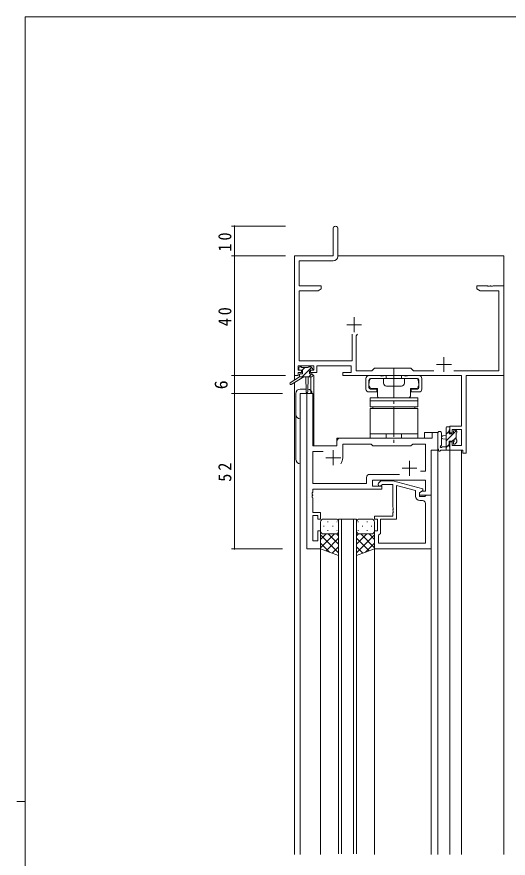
# Model space of a CAD drawing. Units: millimetres on the paper. Extents: x -397 to 397, y -282 to 282.
# Drawn here: x -396.7 to -232.4, y -2.1 to 279.3 of the extents above; entities that cross this region are included whole.
import ezdxf
from ezdxf.enums import TextEntityAlignment as Align

# ---------------------------------------------------------------- set-up
doc = ezdxf.new("R2010")
doc.units = ezdxf.units.MM
doc.linetypes.add('USER2', pattern=[13, 10, -1, 1, -1])
doc.linetypes.add('USER4', pattern=[4, 3, -1])
for name, color, linetype, lineweight in [('0-1_YKK_ZWAK', 7, 'Continuous', 18), ('0-3_YKK_11', 7, 'Continuous', 18), ('0-4_YKK_12', 2, 'Continuous', 18), ('0-5_YKK_13', 4, 'Continuous', 18), ('0-6_YKK_D', 6, 'Continuous', 18)]:
    doc.layers.add(name, color=color, linetype=linetype, lineweight=lineweight)
doc.styles.add('ＭＳ ゴシック', font='')
doc.styles.get('ＭＳ ゴシック').set_extended_font_data('MS Gothic')

msp = doc.modelspace()

# ---------------------------------------------------------------- linework, layer by layer
at = {"layer": '0-1_YKK_ZWAK'}
for p, q in [((-393.908, -245.7), (-393.908, 279.3)), ((376.092, 279.3), (-393.908, 279.3)), ((-396.708, 16.8), (-393.908, 16.8))]:
    msp.add_line(p, q, dxfattribs=at)
at = {"layer": '0-3_YKK_11'}
for p, q in [((-290.908, 208.55), (-290.908, 199.3)), ((-289.408, 199.17), (-289.408, 208.55)), ((-303.908, 199.3), (-303.908, 159.3)), ((-290.908, 199.3), (-303.908, 199.3)), ((-302.278, 197.67), (-290.908, 197.67)), ((-302.278, 189.3), (-302.278, 197.67)), ((-294.908, 189.3), (-302.278, 189.3)), ((-294.908, 188.3), (-294.908, 189.3)), ((-242.908, 189.3), (-242.908, 188.3)), ((-239.366, 189.3), (-242.908, 189.3)), ((-239.183, 189.18), (-239.366, 189.3)), ((-238.633, 189.18), (-239.183, 189.18)), ((-238.45, 189.3), (-238.633, 189.18)), ((-238.366, 189.3), (-238.45, 189.3)), ((-238.183, 189.18), (-238.366, 189.3)), ((-237.633, 189.18), (-238.183, 189.18)), ((-237.45, 189.3), (-237.633, 189.18)), ((-233.908, 189.3), (-237.45, 189.3)), ((-233.908, 159.3), (-233.908, 189.3)), ((-302.278, 187.67), (-295.999, 187.67)), ((-302.278, 164.23), (-302.278, 187.67)), ((-295.999, 187.67), (-294.908, 188.3)), ((-242.908, 188.3), (-241.817, 187.67)), ((-241.817, 187.67), (-235.538, 187.67)), ((-235.538, 187.67), (-235.538, 160.93)), ((-283.908, 178.8), (-283.908, 173.8)), ((-286.408, 176.3), (-281.408, 176.3)), ((-284.558, 173.1), (-284.558, 164.23)), ((-283.258, 172.6), (-282.758, 173.1)), ((-283.258, 160.93), (-283.258, 172.6)), ((-284.558, 164.23), (-302.278, 164.23)), ((-253.908, 165.5), (-253.908, 160.5)), ((-302.608, 162.6), (-297.408, 162.6)), ((-302.608, 161.1), (-302.608, 162.6)), ((-301.508, 161.1), (-302.608, 161.1)), ((-301.508, 160.3), (-301.508, 161.1)), ((-298.508, 161.1), (-298.508, 160.3)), ((-297.408, 161.1), (-298.508, 161.1)), ((-297.408, 162.6), (-297.408, 161.1)), ((-296.408, 162.6), (-284.888, 162.6)), ((-296.408, 160.3), (-296.408, 162.6)), ((-284.888, 162.6), (-284.888, 160.3)), ((-277.978, 160.93), (-283.258, 160.93)), ((-277.108, 161.8), (-277.978, 160.93)), ((-264.908, 161.8), (-277.108, 161.8)), ((-264.038, 160.93), (-264.908, 161.8)), ((-257.259, 160.93), (-264.038, 160.93)), ((-256.408, 163), (-251.408, 163)), ((-235.538, 160.93), (-250.558, 160.93)), ((-303.908, 159.3), (-302.608, 159.3)), ((-302.608, 160.3), (-301.508, 160.3)), ((-302.608, 159.3), (-302.608, 160.3)), ((-298.508, 160.3), (-296.408, 160.3)), ((-287.708, 160.3), (-287.708, 159.3)), ((-284.888, 160.3), (-287.708, 160.3)), ((-287.708, 159.3), (-248.038, 159.3)), ((-248.038, 159.3), (-248.038, 142.4)), ((-246.408, 159.3), (-233.908, 159.3)), ((-246.408, 133.3), (-246.408, 159.3)), ((-297.778, 153.3), (-299.708, 153.3)), ((-299.708, 153.3), (-299.708, 101.3)), ((-297.778, 135.8), (-297.778, 153.3)), ((-251.908, 142.4), (-251.908, 140.1)), ((-248.038, 142.4), (-251.908, 142.4)), ((-251.108, 141.2), (-248.038, 141.2)), ((-251.108, 140.1), (-251.108, 141.2)), ((-248.038, 141.2), (-248.038, 135.93)), ((-257.838, 138.3), (-288.708, 138.3)), ((-257.838, 140.3), (-257.838, 138.3)), ((-255.908, 140.3), (-257.838, 140.3)), ((-255.908, 134.3), (-255.908, 140.3)), ((-251.908, 140.1), (-251.108, 140.1)), ((-289.708, 135.8), (-297.778, 135.8)), ((-289.708, 137.3), (-289.708, 135.8)), ((-287.708, 136.37), (-278.178, 136.37)), ((-287.708, 131.8), (-287.708, 136.37)), ((-278.178, 136.37), (-277.608, 135.8)), ((-277.608, 135.8), (-264.908, 135.8)), ((-264.908, 135.8), (-264.338, 136.37)), ((-264.338, 136.37), (-260.038, 136.37)), ((-260.038, 136.37), (-260.038, 127.3)), ((-251.908, 137.1), (-251.908, 134.3)), ((-251.108, 137.1), (-251.908, 137.1)), ((-251.108, 135.93), (-251.108, 137.1)), ((-248.038, 135.93), (-251.108, 135.93)), ((-297.778, 133.87), (-294.259, 133.87)), ((-297.778, 123.23), (-297.778, 133.87)), ((-290.908, 134.3), (-290.908, 129.3)), ((-258.108, 134.3), (-255.908, 134.3)), ((-258.108, 119.3), (-258.108, 134.3)), ((-251.908, 134.3), (-247.608, 134.3)), ((-247.608, 134.3), (-247.608, 133.3)), ((-247.608, 133.3), (-246.408, 133.3)), ((-293.408, 131.8), (-288.408, 131.8)), ((-265.408, 130.8), (-265.408, 125.8)), ((-267.908, 128.3), (-262.908, 128.3)), ((-260.038, 127.3), (-261.742, 127.3)), ((-279.738, 125.23), (-279.738, 123.23)), ((-268.759, 126.23), (-278.738, 126.23)), ((-268.759, 126.23), (-278.738, 126.23)), ((-277.808, 124.3), (-260.038, 124.3)), ((-277.808, 122.3), (-277.808, 124.3)), ((-275.732, 123.324), (-274.957, 124.1)), ((-274.957, 124.1), (-271.012, 124.1)), ((-271.012, 124.1), (-260.908, 121.393)), ((-260.038, 124.3), (-260.038, 120.6)), ((-279.738, 123.23), (-297.778, 123.23)), ((-297.778, 121.3), (-274.608, 121.3)), ((-297.778, 120.258), (-297.778, 121.3)), ((-274.608, 122.3), (-277.808, 122.3)), ((-274.46, 122.9), (-274.884, 122.476)), ((-274.608, 121.3), (-274.608, 122.3)), ((-271.008, 122.9), (-274.46, 122.9)), ((-271.008, 115.258), (-271.008, 122.9)), ((-269.708, 122.508), (-269.708, 111.3)), ((-263.408, 120.82), (-269.708, 122.508)), ((-260.908, 121.393), (-260.908, 120.793)), ((-297.898, 120.075), (-297.778, 120.258)), ((-297.898, 119.525), (-297.898, 120.075)), ((-297.778, 119.342), (-297.898, 119.525)), ((-297.898, 119.075), (-297.778, 119.258)), ((-297.898, 118.525), (-297.898, 119.075)), ((-297.778, 118.342), (-297.898, 118.525)), ((-297.778, 119.258), (-297.778, 119.342)), ((-297.778, 113.5), (-297.778, 118.342)), ((-263.408, 119), (-263.408, 120.82)), ((-260.908, 120.793), (-262.108, 120.1)), ((-261.242, 120.6), (-262.108, 120.1)), ((-262.108, 120.1), (-262.108, 119.3)), ((-262.108, 120.1), (-262.108, 118.8)), ((-262.108, 119.3), (-258.108, 119.3)), ((-262.108, 118.8), (-260.308, 118.8)), ((-260.038, 120.6), (-261.242, 120.6)), ((-260.308, 118.8), (-260.108, 119)), ((-260.108, 119), (-259.808, 119.3)), ((-259.808, 119.3), (-258.108, 119.3)), ((-258.108, 119.3), (-258.108, 101.3)), ((-261.038, 117.5), (-261.908, 117.5)), ((-260.038, 103.23), (-260.038, 116.5)), ((-295.108, 113.5), (-297.778, 113.5)), ((-295.108, 111.3), (-295.108, 113.5)), ((-270.888, 115.075), (-271.008, 115.258)), ((-271.008, 114.342), (-270.888, 114.525)), ((-271.008, 114.258), (-271.008, 114.342)), ((-270.888, 114.075), (-271.008, 114.258)), ((-271.008, 113.342), (-270.888, 113.525)), ((-271.008, 112.3), (-271.008, 113.342)), ((-270.888, 114.525), (-270.888, 115.075)), ((-270.888, 113.525), (-270.888, 114.075)), ((-297.778, 112.5), (-296.108, 112.5)), ((-297.778, 104), (-297.778, 112.5)), ((-296.108, 112.5), (-296.108, 111.3)), ((-296.108, 111.3), (-295.108, 111.3)), ((-277.108, 112.3), (-271.008, 112.3)), ((-277.108, 111.3), (-277.108, 112.3)), ((-276.108, 111.3), (-277.108, 111.3)), ((-276.108, 107.3), (-276.108, 111.3)), ((-275.108, 111.3), (-275.108, 106.5)), ((-269.708, 111.3), (-275.108, 111.3)), ((-296.108, 107.3), (-296.108, 104)), ((-295.108, 107.3), (-296.108, 107.3)), ((-295.108, 101.3), (-295.108, 107.3)), ((-277.108, 107.3), (-276.108, 107.3)), ((-277.108, 101.3), (-277.108, 107.3)), ((-275.608, 106), (-275.808, 105.8)), ((-275.808, 105.8), (-275.808, 103.23)), ((-275.108, 106.5), (-275.608, 106)), ((-296.108, 104), (-297.778, 104)), ((-275.808, 103.23), (-260.038, 103.23)), ((-275.808, 103.23), (-260.038, 103.23)), ((-299.708, 101.3), (-295.108, 101.3)), ((-258.108, 101.3), (-277.108, 101.3))]:
    msp.add_line(p, q, dxfattribs=at)
for centre, radius, start, end in [((-290.158, 208.55), 0.75, 359.99999, 180.00001), ((-290.908, 199.17), 1.5, 270.00001, 359.99999), ((-288.708, 137.3), 1, 90.00001, 179.99999), ((-290.908, 131.8), 3.2, 321.63348, 359.99999), ((-278.738, 125.23), 1, 90.00001, 179.99999), ((-275.308, 122.9), 0.6, 134.99999, 315.00001), ((-261.908, 119), 1.5, 180.00001, 269.99999), ((-261.038, 116.5), 1, 0.00001, 89.99999)]:
    msp.add_arc(centre, radius, start, end, dxfattribs=at)
at = {"layer": '0-4_YKK_12'}
for p, q in [((-303.908, 199.3), (-291.208, 199.3)), ((-303.908, 199.3), (-303.908, 157.763)), ((-289.408, 199.3), (-233.908, 199.3)), ((-233.908, 199.3), (-233.908, -0.881)), ((-298.408, 158.9), (-298.408, 153.3)), ((-297.408, 159.3), (-297.708, 159.3)), ((-297.408, 159.3), (-297.408, 135.8)), ((-303.908, 156.973), (-303.908, -0.881)), ((-297.708, 153.3), (-301.908, 153.3)), ((-301.908, 153.3), (-301.908, -0.881)), ((-297.708, 153.3), (-297.708, 135.8)), ((-289.708, 135.8), (-289.708, 138.3)), ((-289.708, 138.3), (-260.408, 138.3)), ((-260.408, 138.3), (-260.408, 140.3)), ((-255.908, 140.3), (-260.408, 140.3)), ((-255.908, -0.881), (-255.908, 140.3)), ((-297.708, 135.8), (-289.708, 135.8)), ((-251.908, 134.3), (-251.908, -0.881)), ((-251.908, 134.3), (-248.008, 134.298)), ((-248.008, 134.3), (-248.008, -0.881)), ((-289.108, 111.301), (-283.108, 111.301)), ((-289.108, -0.7), (-289.108, 111.301)), ((-288.108, 111.301), (-288.108, -0.7)), ((-284.108, -0.7), (-284.108, 111.301)), ((-283.108, 111.301), (-283.108, -0.7)), ((-295.108, -0.881), (-295.108, 101.3)), ((-277.108, -0.881), (-277.108, 101.3)), ((-258.108, -0.881), (-258.108, 101.3))]:
    msp.add_line(p, q, dxfattribs=at)
at = {"layer": '0-5_YKK_13'}
for p, q in [((-302.408, 161.4), (-302.408, 161.9)), ((-302.108, 162.2), (-301.608, 162.2)), ((-301.208, 161.1), (-302.108, 161.1)), ((-301.408, 162), (-299.308, 162)), ((-301.34, 161.1), (-300.44, 162)), ((-301.294, 158.9), (-299.055, 161.139)), ((-301.208, 159.9), (-301.208, 161.1)), ((-299.108, 162.2), (-298.508, 162.2)), ((-298.848, 161.347), (-298.189, 162.005)), ((-298.808, 160.639), (-298.808, 159.9)), ((-298.008, 161.1), (-298.347, 161.1)), ((-298.296, 162.112), (-297.796, 161.612)), ((-302.208, 158.9), (-305.275, 156.849)), ((-300.708, 158.9), (-304.953, 156.343)), ((-302.208, 159.6), (-302.208, 158.9)), ((-298.008, 158.9), (-302.208, 158.9)), ((-301.908, 159.9), (-301.208, 159.9)), ((-300.108, 158.9), (-300.006, 153.892)), ((-299.306, 158.9), (-299.406, 153.892)), ((-299.049, 158.9), (-298.049, 159.9)), ((-298.808, 159.9), (-298.008, 159.9)), ((-297.708, 159.6), (-297.708, 159.2)), ((-279.958, 158.3), (-279.958, 154.8)), ((-275.608, 159.3), (-278.958, 159.3)), ((-278.958, 155.3), (-278.958, 157.8)), ((-262.758, 158.3), (-278.458, 158.3)), ((-278.058, 158.3), (-263.158, 158.3)), ((-274.108, 156.8), (-274.108, 158.3)), ((-267.608, 159.3), (-273.608, 159.3)), ((-267.108, 156.8), (-267.108, 158.3)), ((-262.258, 159.3), (-265.608, 159.3)), ((-262.258, 155.3), (-262.258, 157.8)), ((-261.258, 154.8), (-261.258, 158.3)), ((-300.025, 154.8), (-301.908, 154.8)), ((-278.958, 156.7), (-278.858, 156.7)), ((-278.958, 156.7), (-278.958, 155.7)), ((-278.958, 155.7), (-278.758, 155.7)), ((-278.858, 157.5), (-278.858, 156.7)), ((-278.758, 157.5), (-278.858, 157.5)), ((-278.758, 157.6), (-278.758, 157.5)), ((-278.458, 154.8), (-276.358, 154.8)), ((-278.058, 155), (-276.108, 155)), ((-276.358, 153.8), (-276.358, 154.8)), ((-276.108, 155), (-276.108, 152.4)), ((-268.108, 155.8), (-273.108, 155.8)), ((-265.108, 155), (-263.158, 155)), ((-265.108, 155), (-265.108, 152.4)), ((-264.858, 154.8), (-262.758, 154.8)), ((-264.858, 153.8), (-264.858, 154.8)), ((-262.458, 157.6), (-262.458, 157.5)), ((-262.458, 157.5), (-262.358, 157.5)), ((-262.258, 155.7), (-262.458, 155.7)), ((-262.358, 157.5), (-262.358, 156.7)), ((-262.258, 156.7), (-262.358, 156.7)), ((-262.258, 156.7), (-262.258, 155.7)), ((-303.408, 153.3), (-303.408, 131.3)), ((-301.908, 129.8), (-301.908, 153.3)), ((-301.908, 153.3), (-298.008, 153.3)), ((-276.358, 153.8), (-278.958, 153.8)), ((-262.258, 153.8), (-264.858, 153.8)), ((-278.608, 151.9), (-278.608, 150.8)), ((-262.608, 151.9), (-278.608, 151.9)), ((-278.608, 150.8), (-278.608, 148.8)), ((-262.608, 150.8), (-278.608, 150.8)), ((-265.608, 151.9), (-275.608, 151.9)), ((-262.608, 150.8), (-262.608, 151.9)), ((-262.608, 148.8), (-262.608, 150.8)), ((-278.608, 148.8), (-262.608, 148.8)), ((-278.608, 138.3), (-278.608, 148.3)), ((-278.608, 148.3), (-262.608, 148.3)), ((-277.608, 148.8), (-263.608, 148.8)), ((-277.608, 148.3), (-277.608, 148.8)), ((-263.608, 148.3), (-277.608, 148.3)), ((-263.608, 148.8), (-263.608, 148.3)), ((-262.608, 148.3), (-262.608, 138.3)), ((-253.108, 134.3), (-253.108, 141.9)), ((-253.108, 139.734), (-252.108, 140.734)), ((-253.093, 141.995), (-252.903, 142.185)), ((-252.808, 142.2), (-252.208, 142.2)), ((-252.108, 141.1), (-252.108, 139.8)), ((-251.908, 141.9), (-251.908, 141.3)), ((-250.708, 139.889), (-249.691, 140.907)), ((-250.408, 141), (-249.908, 141)), ((-262.608, 139.8), (-278.608, 139.8)), ((-262.608, 138.3), (-278.608, 138.3)), ((-255.908, 140.028), (-255.908, 134.866)), ((-254.708, 140.028), (-254.705, 136.067)), ((-253.108, 139.2), (-254.253, 139.098)), ((-253.108, 138), (-254.253, 138.102)), ((-253.108, 137.489), (-250.797, 139.8)), ((-252.108, 139.8), (-250.708, 139.8)), ((-250.708, 139.8), (-250.708, 140.7)), ((-250.702, 137.65), (-249.808, 138.544)), ((-249.808, 140), (-249.808, 137.9)), ((-249.608, 140.7), (-249.608, 140.2)), ((-254.289, 135.5), (-253.108, 135.5)), ((-253.108, 135.244), (-252.108, 136.244)), ((-252.108, 137.4), (-252.108, 135.4)), ((-251.169, 137.4), (-252.108, 137.4)), ((-251.908, 135.2), (-251.908, 134.6)), ((-250.708, 136.6), (-250.708, 136.939)), ((-249.696, 136.888), (-250.196, 136.388)), ((-249.608, 137.7), (-249.608, 137.1)), ((-252.208, 134.3), (-254.889, 134.3)), ((-295.108, 110.3), (-295.108, 107.3)), ((-290.108, 111.3), (-294.108, 111.3)), ((-292.773, 110.352), (-292.573, 110.352)), ((-289.743, 110.352), (-289.543, 110.352)), ((-289.108, 107.3), (-289.108, 110.3)), ((-283.108, 107.3), (-283.108, 110.3)), ((-282.473, 110.352), (-282.673, 110.352)), ((-282.108, 111.3), (-278.108, 111.3)), ((-279.443, 110.352), (-279.643, 110.352)), ((-277.108, 110.3), (-277.108, 107.3)), ((-295.108, 101.3), (-295.108, 107.3)), ((-294.188, 108.937), (-293.988, 108.937)), ((-292.773, 107.522), (-292.573, 107.522)), ((-291.158, 108.937), (-290.958, 108.937)), ((-289.743, 107.522), (-289.543, 107.522)), ((-289.108, 99.157), (-289.108, 107.3)), ((-283.108, 107.3), (-283.108, 99.157)), ((-282.473, 107.522), (-282.673, 107.522)), ((-281.058, 108.937), (-281.258, 108.937)), ((-279.443, 107.522), (-279.643, 107.522)), ((-278.028, 108.937), (-278.228, 108.937)), ((-277.108, 101.3), (-277.108, 107.3)), ((-293.316, 106.3), (-295.108, 104.508)), ((-290.488, 106.3), (-295.108, 101.68)), ((-295.108, 106.032), (-289.108, 100.032)), ((-294.108, 106.3), (-290.508, 106.3)), ((-293.708, 106.3), (-290.108, 106.3)), ((-289.108, 104.851), (-293.304, 100.656)), ((-292.548, 106.3), (-289.108, 102.86)), ((-289.776, 106.357), (-289.108, 105.689)), ((-282.44, 106.357), (-283.108, 105.689)), ((-279.668, 106.3), (-283.108, 102.86)), ((-277.108, 106.032), (-283.108, 100.032)), ((-283.108, 104.851), (-278.912, 100.656)), ((-278.508, 106.3), (-282.108, 106.3)), ((-281.729, 106.3), (-277.108, 101.68)), ((-278.108, 106.3), (-281.708, 106.3)), ((-278.9, 106.3), (-277.108, 104.508)), ((-295.108, 103.203), (-292.147, 100.243)), ((-289.108, 102.023), (-291.22, 99.911)), ((-283.108, 102.023), (-280.997, 99.911)), ((-277.108, 103.203), (-280.069, 100.243)), ((-289.108, 99.157), (-295.108, 101.3)), ((-283.108, 99.157), (-277.108, 101.3))]:
    msp.add_line(p, q, dxfattribs=at)
at = {"layer": '0-5_YKK_13', "linetype": 'USER2'}
msp.add_line((-270.608, 161.8), (-270.608, 135.8), dxfattribs=at)
at = {"layer": '0-5_YKK_13', "linetype": 'USER4'}
for p, q in [((-273.158, 158.3), (-273.158, 159.3)), ((-268.058, 158.3), (-268.058, 159.3)), ((-273.158, 139.8), (-273.158, 138.3)), ((-268.058, 139.8), (-268.058, 138.3))]:
    msp.add_line(p, q, dxfattribs=at)
at = {"layer": '0-5_YKK_13'}
for centre, radius, start, end in [((-302.108, 161.9), 0.3, 90, 180), ((-302.108, 161.4), 0.3, 180, 270), ((-301.608, 162), 0.2, 0, 90), ((-299.108, 162), 0.2, 90, 180), ((-298.808, 161.1), 0.25, 33.05573, 236.94427), ((-299.108, 160.639), 0.3, 0, 56.94427), ((-298.347, 161.4), 0.3, 213.05573, 270), ((-298.508, 161.9), 0.3, 45, 90), ((-298.008, 161.4), 0.3, 270, 45), ((-301.908, 159.6), 0.3, 90, 180), ((-298.008, 159.6), 0.3, 0, 90), ((-298.008, 159.2), 0.3, 270, 0), ((-278.958, 158.3), 1, 90, 180), ((-278.458, 157.8), 0.5, 90, 180), ((-278.058, 157.6), 0.7, 90, 180), ((-274.608, 161.7), 2.6, 247.38014, 292.61986), ((-266.608, 161.7), 2.6, 247.38014, 292.61986), ((-263.158, 157.6), 0.7, 0, 90), ((-262.758, 157.8), 0.5, 0, 90), ((-262.258, 158.3), 1, 0, 90), ((-305.108, 156.6), 0.3, 123.76905, 301.06147), ((-301.908, 153.3), 1.5, 90, 180), ((-278.958, 154.8), 1, 180, 270), ((-278.458, 155.3), 0.5, 180, 270), ((-278.058, 155.7), 0.7, 180, 270), ((-273.108, 156.8), 1, 180, 270), ((-268.108, 156.8), 1, 270, 0), ((-263.158, 155.7), 0.7, 270, 0), ((-262.758, 155.3), 0.5, 270, 0), ((-262.258, 154.8), 1, 270, 0), ((-299.706, 153.898), 0.3, 181.16963, 358.85539), ((-299.508, 153.3), 1.5, 0, 85.40479), ((-275.608, 152.4), 0.5, 180, 270), ((-265.608, 152.4), 0.5, 270, 0), ((-301.908, 146.3), 1.5, 180, 270), ((-252.808, 141.9), 0.3, 90, 180), ((-252.208, 141.9), 0.3, 0, 90), ((-252.108, 141.3), 0.2, 270, 0), ((-250.408, 140.7), 0.3, 90, 180), ((-249.908, 140.7), 0.3, 0, 90), ((-255.308, 140.028), 0.6, 0.04023, 180.04023), ((-254.208, 138.6), 0.5, 95.09207, 264.90793), ((-249.808, 140.2), 0.2, 270, 0), ((-254.808, 135.5), 0.3, 109.18976, 330), ((-255.005, 136.067), 0.3, 289.18976, 0.04023), ((-254.289, 135.2), 0.3, 90, 150), ((-252.108, 135.2), 0.2, 360, 90), ((-251.169, 137.7), 0.3, 270, 326.94427), ((-250.708, 137.4), 0.25, 303.05573, 146.94427), ((-250.408, 136.939), 0.3, 123.05573, 180), ((-250.408, 136.6), 0.3, 180, 315), ((-249.808, 137.7), 0.2, 0, 90), ((-249.908, 137.1), 0.3, 315, 0), ((-255.608, 134.866), 0.3, 180, 229.47122), ((-255.998, 134.41), 0.3, 349.47122, 49.47122), ((-255.408, 134.3), 0.3, 169.47122, 330), ((-254.889, 134), 0.3, 90, 150), ((-252.208, 134.6), 0.3, 270, 0), ((-301.908, 131.3), 1.5, 180, 270), ((-294.108, 110.3), 1, 90, 180), ((-290.108, 110.3), 1, 0, 90), ((-282.108, 110.3), 1, 90, 180), ((-278.108, 110.3), 1, 0, 90), ((-294.108, 107.3), 1, 180, 270), ((-294.108, 107.3), 1, 180, 270), ((-290.108, 107.3), 1, 270, 0), ((-290.108, 107.3), 1, 270, 0), ((-282.108, 107.3), 1, 180, 270), ((-282.108, 107.3), 1, 180, 270), ((-278.108, 107.3), 1, 270, 0), ((-278.108, 107.3), 1, 270, 0)]:
    msp.add_arc(centre, radius, start, end, dxfattribs=at)
at = {"layer": '0-6_YKK_D'}
for p, q in [((-306.908, 209.3), (-324.908, 209.3)), ((-323.908, 199.3), (-323.908, 209.3)), ((-306.908, 199.3), (-324.908, 199.3)), ((-306.908, 199.3), (-324.908, 199.3)), ((-323.908, 159.3), (-323.908, 199.3)), ((-306.908, 159.3), (-324.908, 159.3)), ((-307.908, 159.3), (-324.908, 159.3)), ((-323.908, 159.3), (-323.908, 153.3)), ((-307.908, 153.3), (-324.908, 153.3)), ((-307.908, 153.3), (-324.908, 153.3)), ((-323.908, 153.3), (-323.908, 101.3)), ((-307.908, 101.3), (-324.908, 101.3))]:
    msp.add_line(p, q, dxfattribs=at)
for centre, start, end in [((-323.908, 209.3), 90, 270), ((-323.908, 209.3), 270, 90), ((-323.908, 199.3), 90, 270), ((-323.908, 199.3), 90, 270), ((-323.908, 199.3), 270, 90), ((-323.908, 199.3), 270, 90), ((-323.908, 159.3), 90, 270), ((-323.908, 159.3), 90, 270), ((-323.908, 159.3), 270, 90), ((-323.908, 159.3), 270, 90), ((-323.908, 153.3), 90, 270), ((-323.908, 153.3), 90, 270), ((-323.908, 153.3), 270, 90), ((-323.908, 153.3), 270, 90), ((-323.908, 101.3), 90, 270), ((-323.908, 101.3), 270, 90)]:
    msp.add_arc(centre, 0.106, start, end, dxfattribs=at)

# ---------------------------------------------------------------- texts
at = {"layer": '0-6_YKK_D', "color": 7, "style": 'ＭＳ ゴシック'}
msp.add_text('6', height=4.399, rotation=90, dxfattribs=at).set_placement((-324.908, 154.7), align=Align.BOTTOM_LEFT)
at = {"layer": '0-6_YKK_D', "color": 7, "char_height": 4.399, "attachment_point": 7, "rotation": 90, "style": 'ＭＳ ゴシック'}
for s, insert in [('\\T1.37;\\W0.9;10', (-324.908, 200.78)), ('\\T1.37;\\W0.9;40', (-324.908, 175.78)), ('\\T1.37;\\W0.9;52', (-324.908, 123.78))]:
    msp.add_mtext(s, dxfattribs=dict(at, insert=insert))

doc.saveas('drawing.dxf')
